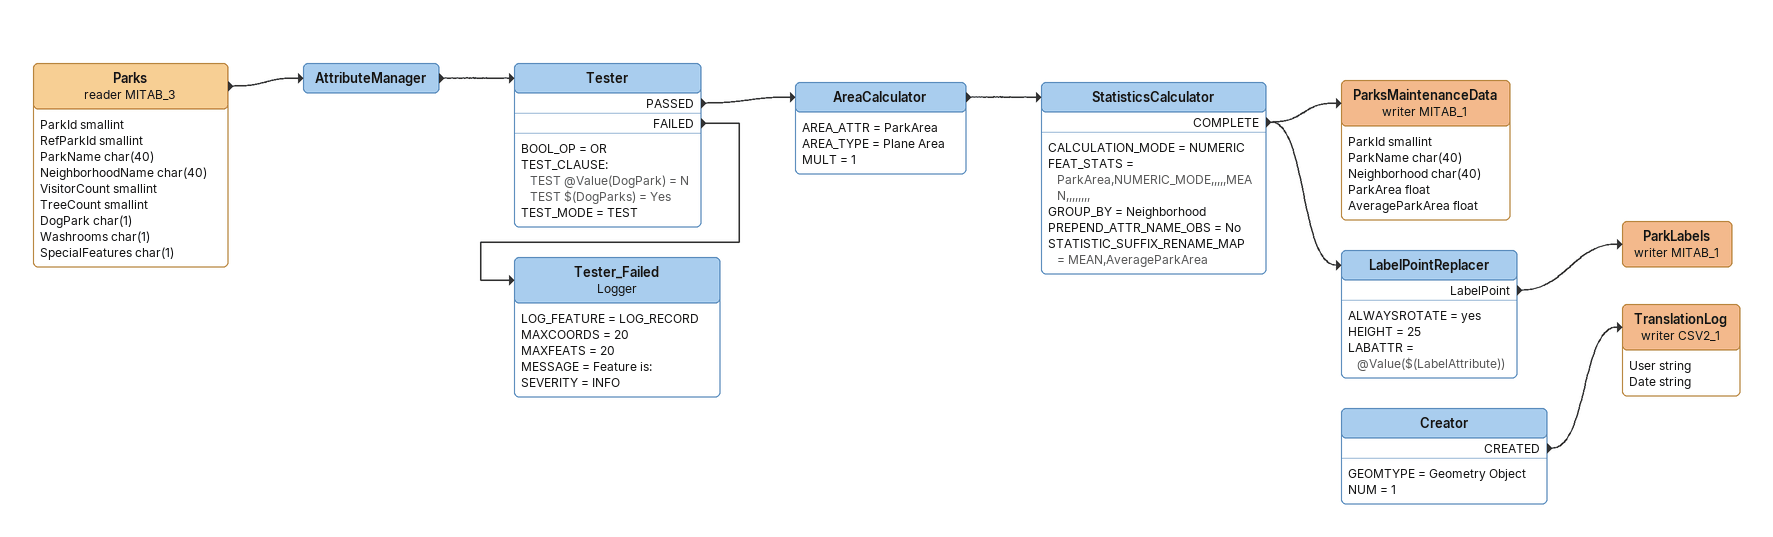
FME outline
Parks (reader MITAB_3)
    attributes: ParkId smallint, RefParkId smallint, ParkName char(40), NeighborhoodName char(40), VisitorCount smallint, TreeCount smallint, DogPark char(1), Washrooms char(1), SpecialFeatures char(1)
    -> AttributeManager
AttributeManager
    -> Tester
Tester
    BOOL_OP = OR
    TEST_CLAUSE:
      TEST @Value(DogPark) = N
      TEST $(DogParks) = Yes
    TEST_MODE = TEST
    PASSED -> AreaCalculator
    FAILED -> Tester_Failed
AreaCalculator
    AREA_ATTR = ParkArea
    AREA_TYPE = Plane Area
    MULT = 1
    -> StatisticsCalculator
StatisticsCalculator
    CALCULATION_MODE = NUMERIC
    FEAT_STATS = ParkArea,NUMERIC_MODE,,,,,MEAN,,,,,,,,
    GROUP_BY = Neighborhood
    PREPEND_ATTR_NAME_OBS = No
    STATISTIC_SUFFIX_RENAME_MAP = MEAN,AverageParkArea
    COMPLETE -> ParksMaintenanceData (writer MITAB_1)
    COMPLETE -> LabelPointReplacer
ParksMaintenanceData (writer MITAB_1)
    attributes: ParkId smallint, ParkName char(40), Neighborhood char(40), ParkArea float, AverageParkArea float
LabelPointReplacer
    ALWAYSROTATE = yes
    HEIGHT = 25
    LABATTR = @Value($(LabelAttribute))
    LabelPoint -> ParkLabels (writer MITAB_1)
ParkLabels (writer MITAB_1)
Tester_Failed: Logger
    LOG_FEATURE = LOG_RECORD
    MAXCOORDS = 20
    MAXFEATS = 20
    MESSAGE = Feature is:
    SEVERITY = INFO
Creator
    GEOMTYPE = Geometry Object
    NUM = 1
    CREATED -> TranslationLog (writer CSV2_1)
TranslationLog (writer CSV2_1)
    attributes: User string, Date string
